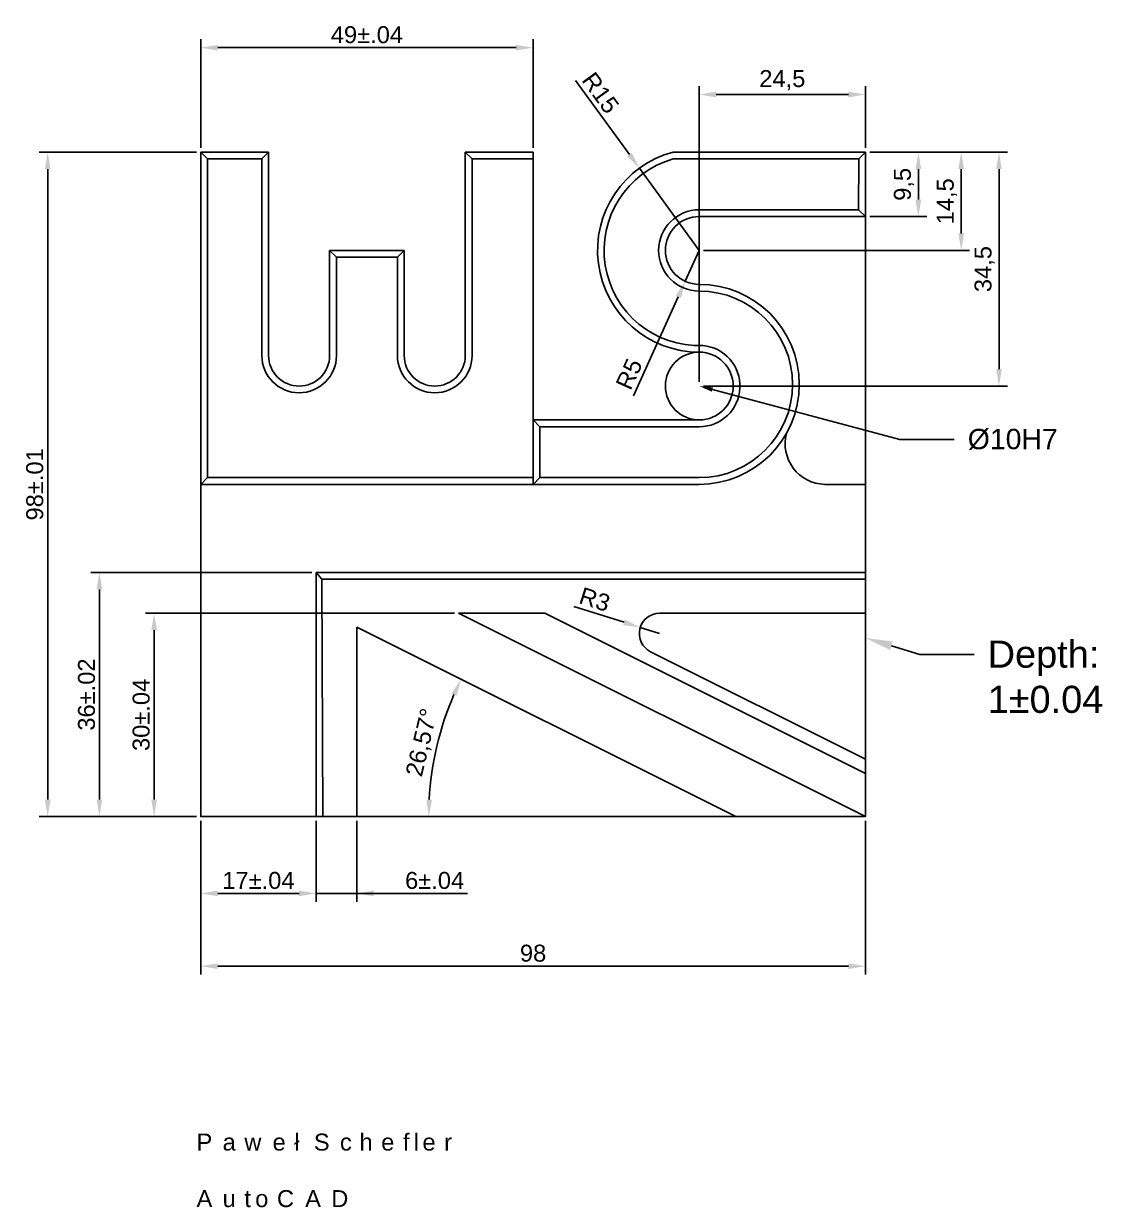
# Model space of a CAD drawing. Header units: millimetres. Extents: x 2434 to 2814, y 1642 to 1826.
# Drawn here: x 2434 to 2593.2, y 1642.1 to 1816.6 of the extents above; entities that cross this region are included whole.
import ezdxf
from ezdxf import colors
from ezdxf.entities.mleader import LeaderData, LeaderLine
from ezdxf.math import Vec2, Vec3

# ---------------------------------------------------------------- set-up
doc = ezdxf.new("R2010")
doc.units = ezdxf.units.MM
doc.layers.add('KrawedzGlowna', color=7, linetype='Continuous', lineweight=25)
doc.layers.add('wymiarowanie', color=100, linetype='Continuous', lineweight=13)
doc.styles.get("Standard").update_dxf_attribs({"font": 'arial.ttf'})
doc.dimstyles.new('ISO-25', dxfattribs={"dimtxt": 2.5, "dimasz": 2.5, "dimexe": 1.25, "dimexo": 0.625, "dimtad": 1, "dimtxsty": 'Standard', "dimcen": 2.5, "dimadec": 0, "dimazin": 0, "dimtfac": 1, "dimtmove": 0, "dimatfit": 3, "dimfxl": 1, "dimarcsym": 0})

# ---------------------------------------------------------------- blocks, each defined once
blk = doc.blocks.new('*D13')
at = {"layer": 'Defpoints', "color": 0, "transparency": 16777216}
for p in [(2558.1, 1797.68), (2558.1, 1788.18), (2565.91, 1788.18)]:
    blk.add_point(p, dxfattribs=at)
at = {"layer": 'wymiarowanie', "color": 0, "lineweight": -2, "transparency": 16777216}
for p, q in [((2558.73, 1797.68), (2567.16, 1797.68)), ((2565.91, 1795.18), (2565.91, 1790.68)), ((2558.73, 1788.18), (2567.16, 1788.18))]:
    blk.add_line(p, q, dxfattribs=at)
at = {"layer": 'wymiarowanie', "color": 0, "transparency": 16777216}
for points in [[(2565.49, 1795.18), (2566.32, 1795.18), (2565.91, 1797.68)], [(2565.49, 1790.68), (2566.32, 1790.68), (2565.91, 1788.18)]]:
    blk.add_solid(points, dxfattribs=at)
at = {"layer": 'wymiarowanie', "color": 0, "transparency": 16777216, "insert": (2563.78, 1792.93), "char_height": 2.5, "attachment_point": 5, "rotation": 90}
blk.add_mtext('9,5', dxfattribs=at)
blk = doc.blocks.new('*D14')
at = {"layer": 'Defpoints', "color": 0, "transparency": 16777216}
for p in [(2558.1, 1797.68), (2533.6, 1783.18), (2572.22, 1783.18)]:
    blk.add_point(p, dxfattribs=at)
at = {"layer": 'wymiarowanie', "color": 0, "lineweight": -2, "transparency": 16777216}
for p, q in [((2558.73, 1797.68), (2573.47, 1797.68)), ((2572.22, 1795.18), (2572.22, 1785.68)), ((2534.23, 1783.18), (2573.47, 1783.18))]:
    blk.add_line(p, q, dxfattribs=at)
at = {"layer": 'wymiarowanie', "color": 0, "transparency": 16777216}
for points in [[(2571.81, 1795.18), (2572.64, 1795.18), (2572.22, 1797.68)], [(2571.81, 1785.68), (2572.64, 1785.68), (2572.22, 1783.18)]]:
    blk.add_solid(points, dxfattribs=at)
at = {"layer": 'wymiarowanie', "color": 0, "transparency": 16777216, "insert": (2570.1, 1790.43), "char_height": 2.5, "attachment_point": 5, "rotation": 90}
blk.add_mtext('14,5', dxfattribs=at)
blk = doc.blocks.new('*D15')
at = {"layer": 'Defpoints', "color": 0, "transparency": 16777216}
for p in [(2558.1, 1797.68), (2533.6, 1763.18), (2577.8, 1763.18)]:
    blk.add_point(p, dxfattribs=at)
at = {"layer": 'wymiarowanie', "color": 0, "lineweight": -2, "transparency": 16777216}
for p, q in [((2558.73, 1797.68), (2579.05, 1797.68)), ((2577.8, 1795.18), (2577.8, 1765.68)), ((2534.23, 1763.18), (2579.05, 1763.18))]:
    blk.add_line(p, q, dxfattribs=at)
at = {"layer": 'wymiarowanie', "color": 0, "transparency": 16777216}
for points in [[(2577.38, 1795.18), (2578.21, 1795.18), (2577.8, 1797.68)], [(2577.38, 1765.68), (2578.21, 1765.68), (2577.8, 1763.18)]]:
    blk.add_solid(points, dxfattribs=at)
at = {"layer": 'wymiarowanie', "color": 0, "transparency": 16777216, "insert": (2575.67, 1780.43), "char_height": 2.5, "attachment_point": 5, "rotation": 90}
blk.add_mtext('34,5', dxfattribs=at)
blk = doc.blocks.new('*D16')
at = {"layer": 'Defpoints', "color": 0, "transparency": 16777216}
for p in [(2509.1, 1813.09), (2460.1, 1797.68), (2509.1, 1797.68)]:
    blk.add_point(p, dxfattribs=at)
at = {"layer": 'wymiarowanie', "color": 0, "lineweight": -2, "transparency": 16777216}
for p, q in [((2460.1, 1798.31), (2460.1, 1814.34)), ((2509.1, 1798.31), (2509.1, 1814.34)), ((2462.6, 1813.09), (2506.6, 1813.09))]:
    blk.add_line(p, q, dxfattribs=at)
at = {"layer": 'wymiarowanie', "color": 0, "transparency": 16777216}
for points in [[(2462.6, 1813.5), (2462.6, 1812.67), (2460.1, 1813.09)], [(2506.6, 1813.5), (2506.6, 1812.67), (2509.1, 1813.09)]]:
    blk.add_solid(points, dxfattribs=at)
at = {"layer": 'wymiarowanie', "color": 0, "transparency": 16777216, "insert": (2484.6, 1814.99), "char_height": 2.5, "width": 4.5659, "attachment_point": 5}
blk.add_mtext('49%%P.04', dxfattribs=at)
blk = doc.blocks.new('*D17')
at = {"layer": 'Defpoints', "color": 0, "transparency": 16777216}
for p in [(2437.53, 1797.68), (2460.1, 1797.68), (2460.1, 1699.68)]:
    blk.add_point(p, dxfattribs=at)
at = {"layer": 'wymiarowanie', "color": 0, "lineweight": -2, "transparency": 16777216}
for p, q in [((2459.48, 1797.68), (2436.28, 1797.68)), ((2437.53, 1702.18), (2437.53, 1795.18)), ((2459.48, 1699.68), (2436.28, 1699.68))]:
    blk.add_line(p, q, dxfattribs=at)
at = {"layer": 'wymiarowanie', "color": 0, "transparency": 16777216}
for points in [[(2437.11, 1795.18), (2437.95, 1795.18), (2437.53, 1797.68)], [(2437.11, 1702.18), (2437.95, 1702.18), (2437.53, 1699.68)]]:
    blk.add_solid(points, dxfattribs=at)
at = {"layer": 'wymiarowanie', "color": 0, "transparency": 16777216, "insert": (2435.63, 1748.68), "char_height": 2.5, "attachment_point": 5, "rotation": 90}
blk.add_mtext('98%%P.01', dxfattribs=at)
blk = doc.blocks.new('*D18')
at = {"layer": 'Defpoints', "color": 0, "transparency": 16777216}
for p in [(2445.16, 1735.68), (2477.1, 1735.68), (2460.1, 1699.68)]:
    blk.add_point(p, dxfattribs=at)
at = {"layer": 'wymiarowanie', "color": 0, "lineweight": -2, "transparency": 16777216}
for p, q in [((2476.48, 1735.68), (2443.91, 1735.68)), ((2445.16, 1702.18), (2445.16, 1733.18)), ((2459.48, 1699.68), (2443.91, 1699.68))]:
    blk.add_line(p, q, dxfattribs=at)
at = {"layer": 'wymiarowanie', "color": 0, "transparency": 16777216}
for points in [[(2444.74, 1733.18), (2445.58, 1733.18), (2445.16, 1735.68)], [(2444.74, 1702.18), (2445.58, 1702.18), (2445.16, 1699.68)]]:
    blk.add_solid(points, dxfattribs=at)
at = {"layer": 'wymiarowanie', "color": 0, "transparency": 16777216, "insert": (2443.26, 1717.68), "char_height": 2.5, "attachment_point": 5, "rotation": 90}
blk.add_mtext('36%%P.02', dxfattribs=at)
blk = doc.blocks.new('*D19')
at = {"layer": 'Defpoints', "color": 0, "transparency": 16777216}
for p in [(2453.22, 1729.68), (2498.12, 1729.68), (2460.1, 1699.68)]:
    blk.add_point(p, dxfattribs=at)
at = {"layer": 'wymiarowanie', "color": 0, "lineweight": -2, "transparency": 16777216}
for p, q in [((2497.49, 1729.68), (2451.97, 1729.68)), ((2453.22, 1702.18), (2453.22, 1727.18)), ((2459.48, 1699.68), (2451.97, 1699.68))]:
    blk.add_line(p, q, dxfattribs=at)
at = {"layer": 'wymiarowanie', "color": 0, "transparency": 16777216}
for points in [[(2452.81, 1727.18), (2453.64, 1727.18), (2453.22, 1729.68)], [(2452.81, 1702.18), (2453.64, 1702.18), (2453.22, 1699.68)]]:
    blk.add_solid(points, dxfattribs=at)
at = {"layer": 'wymiarowanie', "color": 0, "transparency": 16777216, "insert": (2451.32, 1714.68), "char_height": 2.5, "attachment_point": 5, "rotation": 90}
blk.add_mtext('30%%P.04', dxfattribs=at)
blk = doc.blocks.new('*D20')
at = {"layer": 'Defpoints', "color": 0, "transparency": 16777216}
for p in [(2460.1, 1699.68), (2477.1, 1699.68), (2477.1, 1688.35)]:
    blk.add_point(p, dxfattribs=at)
at = {"layer": 'wymiarowanie', "color": 0, "lineweight": -2, "transparency": 16777216}
for p, q in [((2460.1, 1699.06), (2460.1, 1687.1)), ((2477.1, 1699.06), (2477.1, 1687.1)), ((2462.6, 1688.35), (2474.6, 1688.35))]:
    blk.add_line(p, q, dxfattribs=at)
at = {"layer": 'wymiarowanie', "color": 0, "transparency": 16777216}
for points in [[(2462.6, 1688.77), (2462.6, 1687.94), (2460.1, 1688.35)], [(2474.6, 1688.77), (2474.6, 1687.94), (2477.1, 1688.35)]]:
    blk.add_solid(points, dxfattribs=at)
at = {"layer": 'wymiarowanie', "color": 0, "transparency": 16777216, "insert": (2468.6, 1690.25), "char_height": 2.5, "attachment_point": 5}
blk.add_mtext('17%%P.04', dxfattribs=at)
blk = doc.blocks.new('*D21')
at = {"layer": 'Defpoints', "color": 0, "transparency": 16777216}
for p in [(2477.1, 1699.68), (2483.1, 1699.68), (2483.1, 1688.35)]:
    blk.add_point(p, dxfattribs=at)
at = {"layer": 'wymiarowanie', "color": 0, "lineweight": -2, "transparency": 16777216}
for p, q in [((2477.1, 1699.06), (2477.1, 1687.1)), ((2483.1, 1699.06), (2483.1, 1687.1)), ((2474.6, 1688.35), (2472.1, 1688.35)), ((2477.1, 1688.35), (2483.1, 1688.35)), ((2477.1, 1688.35), (2483.1, 1688.35)), ((2499.42, 1688.35), (2483.1, 1688.35)), ((2485.6, 1688.35), (2488.1, 1688.35))]:
    blk.add_line(p, q, dxfattribs=at)
at = {"layer": 'wymiarowanie', "color": 0, "transparency": 16777216}
for points in [[(2474.6, 1688.77), (2474.6, 1687.94), (2477.1, 1688.35)], [(2485.6, 1688.77), (2485.6, 1687.94), (2483.1, 1688.35)]]:
    blk.add_solid(points, dxfattribs=at)
at = {"layer": 'wymiarowanie', "color": 0, "transparency": 16777216, "insert": (2494.58, 1690.25), "char_height": 2.5, "attachment_point": 5}
blk.add_mtext('6%%P.04', dxfattribs=at)
blk = doc.blocks.new('*D22')
at = {"layer": 'Defpoints', "color": 0, "transparency": 16777216}
for p in [(2483.1, 1727.64), (2495.86, 1713.46), (2460.1, 1699.68), (2539.01, 1699.68), (2558.1, 1699.68)]:
    blk.add_point(p, dxfattribs=at)
at = {"layer": 'wymiarowanie', "color": 0, "lineweight": -2, "transparency": 16777216}
blk.add_arc((2539.01, 1699.68), 45.3, 156.5924, 176.8376, dxfattribs=at)
at = {"layer": 'wymiarowanie', "color": 0, "transparency": 16777216}
for points in [[(2497.06, 1717.85), (2497.82, 1717.5), (2498.5, 1719.94)], [(2494.2, 1702.17), (2493.37, 1702.19), (2493.71, 1699.68)]]:
    blk.add_solid(points, dxfattribs=at)
at = {"layer": 'wymiarowanie', "color": 0, "transparency": 16777216, "insert": (2492.85, 1710.58), "char_height": 2.5, "attachment_point": 5, "rotation": 76.715}
blk.add_mtext('26,57°', dxfattribs=at)
blk = doc.blocks.new('*D23')
at = {"layer": 'Defpoints', "color": 0, "transparency": 16777216}
for p in [(2524.9, 1727.58), (2527.76, 1726.68)]:
    blk.add_point(p, dxfattribs=at)
at = {"layer": 'wymiarowanie', "color": 0, "lineweight": -2, "transparency": 16777216}
for p, q in [((2515.09, 1730.68), (2522.52, 1728.34)), ((2527.76, 1726.68), (2524.9, 1727.58))]:
    blk.add_line(p, q, dxfattribs=at)
at = {"layer": 'wymiarowanie', "color": 0, "transparency": 16777216}
blk.add_solid([(2522.64, 1728.73), (2522.39, 1727.94), (2524.9, 1727.58)], dxfattribs=at)
at = {"layer": 'wymiarowanie', "color": 0, "transparency": 16777216, "insert": (2518.19, 1731.7), "char_height": 2.5, "attachment_point": 5, "rotation": 342.4891}
blk.add_mtext('R3', dxfattribs=at)
blk = doc.blocks.new('*D24')
at = {"layer": 'Defpoints', "color": 0, "transparency": 16777216}
for p in [(2533.6, 1783.18), (2531.54, 1778.63)]:
    blk.add_point(p, dxfattribs=at)
at = {"layer": 'wymiarowanie', "color": 0, "lineweight": -2, "transparency": 16777216}
for p, q in [((2533.6, 1783.18), (2531.54, 1778.63)), ((2523.9, 1761.75), (2530.51, 1776.35))]:
    blk.add_line(p, q, dxfattribs=at)
at = {"layer": 'wymiarowanie', "color": 0, "transparency": 16777216}
blk.add_solid([(2530.13, 1776.52), (2530.89, 1776.18), (2531.54, 1778.63)], dxfattribs=at)
at = {"layer": 'wymiarowanie', "color": 0, "transparency": 16777216, "insert": (2523.26, 1764.95), "char_height": 2.5, "attachment_point": 5, "rotation": 65.6327}
blk.add_mtext('R5', dxfattribs=at)
blk = doc.blocks.new('*D48')
at = {"layer": 'Defpoints', "color": 0, "transparency": 16777216}
for p in [(2460.1, 1699.68), (2558.1, 1699.68), (2558.1, 1677.62)]:
    blk.add_point(p, dxfattribs=at)
at = {"layer": 'wymiarowanie', "color": 0, "lineweight": -2, "transparency": 16777216}
for p, q in [((2460.1, 1699.06), (2460.1, 1676.37)), ((2558.1, 1699.06), (2558.1, 1676.37)), ((2462.6, 1677.62), (2555.6, 1677.62))]:
    blk.add_line(p, q, dxfattribs=at)
at = {"layer": 'wymiarowanie', "color": 0, "transparency": 16777216}
for points in [[(2462.6, 1678.03), (2462.6, 1677.2), (2460.1, 1677.62)], [(2555.6, 1678.03), (2555.6, 1677.2), (2558.1, 1677.62)]]:
    blk.add_solid(points, dxfattribs=at)
at = {"layer": 'wymiarowanie', "color": 0, "transparency": 16777216, "insert": (2509.1, 1679.52), "char_height": 2.5, "attachment_point": 5}
blk.add_mtext('98', dxfattribs=at)
blk = doc.blocks.new('*D62')
at = {"layer": 'Defpoints', "color": 0, "transparency": 16777216}
for p in [(2524.77, 1795.31), (2533.6, 1783.18)]:
    blk.add_point(p, dxfattribs=at)
at = {"layer": 'wymiarowanie', "color": 0, "lineweight": -2, "transparency": 16777216}
for p, q in [((2515.37, 1808.23), (2523.3, 1797.33)), ((2533.6, 1783.18), (2524.77, 1795.31))]:
    blk.add_line(p, q, dxfattribs=at)
at = {"layer": 'wymiarowanie', "color": 0, "transparency": 16777216}
blk.add_solid([(2523.64, 1797.57), (2522.97, 1797.08), (2524.77, 1795.31)], dxfattribs=at)
at = {"layer": 'wymiarowanie', "color": 0, "transparency": 16777216, "insert": (2519.04, 1806.42), "char_height": 2.5, "attachment_point": 5, "rotation": 306.0535}
blk.add_mtext('R15', dxfattribs=at)
blk = doc.blocks.new('*D63')
at = {"layer": 'Defpoints', "color": 0, "transparency": 16777216}
for p in [(2533.6, 1806.18), (2558.1, 1797.68), (2533.6, 1763.18)]:
    blk.add_point(p, dxfattribs=at)
at = {"layer": 'wymiarowanie', "color": 0, "lineweight": -2, "transparency": 16777216}
for p, q in [((2533.6, 1763.81), (2533.6, 1807.43)), ((2558.1, 1798.31), (2558.1, 1807.43)), ((2555.6, 1806.18), (2536.1, 1806.18))]:
    blk.add_line(p, q, dxfattribs=at)
at = {"layer": 'wymiarowanie', "color": 0, "transparency": 16777216}
for points in [[(2536.1, 1806.59), (2536.1, 1805.76), (2533.6, 1806.18)], [(2555.6, 1806.59), (2555.6, 1805.76), (2558.1, 1806.18)]]:
    blk.add_solid(points, dxfattribs=at)
at = {"layer": 'wymiarowanie', "color": 0, "transparency": 16777216, "insert": (2545.85, 1808.3), "char_height": 2.5, "attachment_point": 5}
blk.add_mtext('24,5', dxfattribs=at)

msp = doc.modelspace()

# ---------------------------------------------------------------- linework, layer by layer
at = {"layer": 'KrawedzGlowna'}
for p, q in [((2460.103, 1797.681), (2470.103, 1797.681)), ((2460.103, 1797.681), (2460.103, 1748.681)), ((2460.103, 1797.681), (2461.103, 1796.681)), ((2461.098, 1749.681), (2461.098, 1796.681)), ((2461.103, 1796.681), (2467.745, 1796.681)), ((2469.103, 1796.681), (2467.745, 1796.681)), ((2470.103, 1797.681), (2469.103, 1796.681)), ((2469.103, 1796.681), (2469.103, 1767.681)), ((2470.103, 1797.681), (2470.103, 1767.681)), ((2499.103, 1797.681), (2509.103, 1797.681)), ((2499.103, 1767.681), (2499.103, 1797.681)), ((2499.103, 1797.681), (2500.107, 1796.681)), ((2500.103, 1767.681), (2500.107, 1796.681)), ((2500.107, 1796.681), (2509.103, 1796.681)), ((2509.103, 1797.681), (2509.103, 1748.681)), ((2533.603, 1797.681), (2529.762, 1797.681)), ((2557.107, 1796.68), (2529.762, 1796.68)), ((2558.103, 1797.681), (2533.603, 1797.681)), ((2557.107, 1796.681), (2557.103, 1789.181)), ((2558.103, 1797.681), (2557.107, 1796.681)), ((2558.103, 1797.681), (2558.103, 1788.181)), ((2557.103, 1789.181), (2533.603, 1789.181)), ((2558.103, 1788.181), (2533.603, 1788.181)), ((2558.103, 1788.181), (2557.103, 1789.181)), ((2479.103, 1783.181), (2490.103, 1783.181)), ((2479.103, 1783.181), (2479.103, 1767.681)), ((2479.103, 1783.181), (2480.103, 1782.181)), ((2490.103, 1783.181), (2489.107, 1782.185)), ((2490.103, 1783.181), (2490.103, 1767.681)), ((2480.103, 1782.181), (2489.107, 1782.181)), ((2480.103, 1767.681), (2480.103, 1782.181)), ((2489.103, 1767.681), (2489.107, 1782.181)), ((2489.107, 1782.185), (2489.107, 1782.181)), ((2533.603, 1758.181), (2509.103, 1758.181)), ((2509.103, 1758.181), (2510.102, 1757.181)), ((2510.102, 1757.181), (2510.098, 1749.681)), ((2510.102, 1757.181), (2533.603, 1757.181)), ((2460.103, 1748.681), (2461.098, 1749.681)), ((2461.098, 1749.681), (2509.103, 1749.681)), ((2509.103, 1748.681), (2510.098, 1749.681)), ((2510.098, 1749.681), (2512.411, 1749.681)), ((2512.411, 1749.681), (2533.603, 1749.681)), ((2509.103, 1748.681), (2460.103, 1748.681)), ((2509.103, 1748.681), (2533.603, 1748.681)), ((2558.103, 1748.681), (2552.103, 1748.681)), ((2558.103, 1735.681), (2558.103, 1748.681)), ((2477.103, 1699.681), (2477.103, 1735.681)), ((2477.103, 1735.681), (2558.103, 1735.681)), ((2477.103, 1735.681), (2477.945, 1734.681)), ((2478.103, 1699.681), (2477.945, 1734.681)), ((2558.103, 1734.681), (2477.945, 1734.681)), ((2558.103, 1699.681), (2498.116, 1729.681)), ((2498.116, 1729.681), (2510.842, 1729.681)), ((2558.103, 1706.045), (2510.842, 1729.681)), ((2527.761, 1729.681), (2558.103, 1729.681)), ((2483.103, 1725.082), (2483.103, 1727.642)), ((2539.014, 1699.681), (2483.103, 1727.642)), ((2483.103, 1699.681), (2483.103, 1725.082)), ((2558.103, 1708.166), (2526.42, 1723.997))]:
    msp.add_line(p, q, dxfattribs=at)
msp.add_lwpolyline([(2460.103, 1748.681), (2460.103, 1699.681), (2558.103, 1699.681), (2558.103, 1797.681)], dxfattribs=at)
msp.add_circle((2533.603, 1763.181), 5, dxfattribs=at)
for centre, radius, start, end in [((2533.603, 1783.181), 15, 104.83511, 270), ((2533.603, 1783.181), 14.035, 105.88102, 272.21616), ((2533.603, 1783.181), 6, 90, 270), ((2533.603, 1783.181), 5, 90, 270), ((2533.603, 1763.431), 14.75, 270, 90), ((2533.603, 1763.431), 13.75, 270, 90), ((2533.603, 1763.181), 6, 270, 84.8102), ((2474.603, 1767.681), 5.5, 180, 0), ((2474.603, 1767.681), 4.5, 180, 0), ((2494.603, 1767.681), 5.5, 180, 0), ((2494.603, 1767.681), 4.5, 180, 0), ((2552.259, 1754.679), 6, 165.4441, 268.51025), ((2527.761, 1726.681), 3, 90, 243.45)]:
    msp.add_arc(centre, radius, start, end, dxfattribs=at)

# ---------------------------------------------------------------- texts
at = {"layer": 'wymiarowanie', "insert": (2459.479, 1652.922), "char_height": 2.5, "attachment_point": 1}
msp.add_mtext_dynamic_manual_height_columns('{\\T1.65;\\C256;\\c0;Paweł Schefler\\P\\PAutoCAD}', width=80.67826, gutter_width=12.5, heights=[13.705], dxfattribs=at)

# ---------------------------------------------------------------- dimensions: what is measured, and where the dimension line sits
at = {"layer": 'wymiarowanie'}
for base, p1, p2, picture, middle in [((2509.103, 1813.085), (2460.103, 1797.681), (2509.103, 1797.681), '*D16', (2484.603, 1814.987)), ((2477.103, 1688.353), (2460.103, 1699.681), (2477.103, 1699.681), '*D20', (2468.603, 1690.254))]:
    dim = msp.add_linear_dim(base=base, p1=p1, p2=p2, text='<>%%P.04', dimstyle='ISO-25', dxfattribs=at)
    dim.commit()
    dim.dimension.update_dxf_attribs({"geometry": picture, "text_midpoint": middle})
for mpoint, picture, middle in [((2524.775, 1795.308), '*D62', (2517.502, 1805.299)), ((2531.54, 1778.626), '*D24', (2524.99, 1764.165))]:
    dim = msp.add_radius_dim(center=(2533.603, 1783.181), mpoint=mpoint, dimstyle='ISO-25', dxfattribs=at)
    dim.commit()
    dim.dimension.update_dxf_attribs({"geometry": picture, "text_midpoint": middle, "dimtype": 164})
for base, p1, p2, picture, middle in [((2533.603, 1806.176), (2558.103, 1797.681), (2533.603, 1763.181), '*D63', (2545.853, 1808.304)), ((2558.103, 1677.618), (2460.103, 1699.681), (2558.103, 1699.681), '*D48', (2509.103, 1679.519))]:
    dim = msp.add_linear_dim(base=base, p1=p1, p2=p2, dimstyle='ISO-25', dxfattribs=at)
    dim.commit()
    dim.dimension.update_dxf_attribs({"geometry": picture, "text_midpoint": middle})
for base, p2, text, picture, middle in [((2437.532, 1797.681), (2460.103, 1797.681), '<>%%P.01', '*D17', (2435.63, 1748.681)), ((2445.161, 1735.681), (2477.103, 1735.681), '<>%%P.02', '*D18', (2443.259, 1717.681)), ((2453.224, 1729.681), (2498.116, 1729.681), '<>%%P.04', '*D19', (2451.322, 1714.681))]:
    dim = msp.add_linear_dim(base=base, p1=(2460.103, 1699.681), p2=p2, angle=90, text=text, dimstyle='ISO-25', dxfattribs=at)
    dim.commit()
    dim.dimension.update_dxf_attribs({"geometry": picture, "text_midpoint": middle})
for base, p2, picture, middle in [((2572.225, 1783.181), (2533.603, 1783.181), '*D14', (2570.097, 1790.431)), ((2577.796, 1763.181), (2533.603, 1763.181), '*D15', (2575.669, 1780.431)), ((2565.906, 1788.181), (2558.103, 1788.181), '*D13', (2563.779, 1792.931))]:
    dim = msp.add_linear_dim(base=base, p1=(2558.103, 1797.681), p2=p2, angle=90, dimstyle='ISO-25', dxfattribs=at)
    dim.commit()
    dim.dimension.update_dxf_attribs({"geometry": picture, "text_midpoint": middle})
dim = msp.add_radius_dim(center=(2527.761, 1726.681), mpoint=(2524.9, 1727.583), dimstyle='ISO-25', dxfattribs=at)
dim.commit()
dim.dimension.update_dxf_attribs({"geometry": '*D23', "text_midpoint": (2518.185, 1731.697)})
dim = msp.add_angular_dim_2l(base=(2495.861, 1713.464), line1=((2460.103, 1699.681), (2558.103, 1699.681)), line2=((2539.014, 1699.681), (2483.103, 1727.642)), dimstyle='ISO-25', override={"dimadec": 2}, dxfattribs=at)
dim.commit()
dim.dimension.update_dxf_attribs({"geometry": '*D22', "text_midpoint": (2492.855, 1710.58)})
dim = msp.add_linear_dim(base=(2483.103, 1688.353), p1=(2477.103, 1699.681), p2=(2483.103, 1699.681), text='<>%%P.04', dimstyle='ISO-25', override={"dimtmove": 1}, dxfattribs=at)
dim.commit()
dim.dimension.update_dxf_attribs({"geometry": '*D21', "text_midpoint": (2494.583, 1688.353), "dimtype": 160})

# ---------------------------------------------------------------- leaders
ml = msp.add_multileader_mtext('Standard', dxfattribs=at)
ml.set_content('%%C10H7', color=256)
ml.set_leader_properties()
ml.build(insert=Vec2(0, 0))
ml.multileader.update_dxf_attribs({"arrow_head_size": 2})
ctx = ml.context
ctx.base_point, ctx.char_height, ctx.arrow_head_size, ctx.plane_origin = Vec3(2571.19, 1755.305), 3, 2, Vec3(2533.603, 1763.181)
notes = []
notes.append((ctx, [(0, (1, 1, 0), (2563.19, 1755.305), (1, 0), 8, [(0, [(2533.603, 1763.181)], 0, [])])]))
ctx.mtext.insert, ctx.mtext.flow_direction = Vec3(2573.19, 1756.866), 5
ml = msp.add_multileader_mtext('Standard', dxfattribs=at)
ml.set_content('Depth:\\P1%%P0.04', color=256)
ml.set_leader_properties()
ml.build(insert=Vec2(0, 0))
ctx = ml.context
ctx.base_point, ctx.plane_origin = Vec3(2574.131, 1723.61), Vec3(2558.103, 1726.021)
notes.append((ctx, [(0, (1, 1, 0), (2566.131, 1723.61), (1, 0), 8, [(0, [(2558.103, 1726.021)], 0, [])])]))
ctx.mtext.insert, ctx.mtext.flow_direction = Vec3(2576.131, 1725.644), 5
for ctx, leaders in notes:
    for number, flags, end, landing, length, lines in leaders:
        leader = LeaderData()
        leader.index, (leader.has_last_leader_line, leader.has_dogleg_vector, leader.attachment_direction) = number, flags
        leader.last_leader_point, leader.dogleg_vector, leader.dogleg_length = Vec3(end), Vec3(landing), length
        for number, points, colour, breaks in lines:
            line = LeaderLine()
            line.index, line.vertices, line.color, line.breaks = number, Vec3.list(points), colors.encode_raw_color(colour), breaks
            leader.lines.append(line)
        ctx.leaders.append(leader)

doc.saveas('drawing.dxf')
